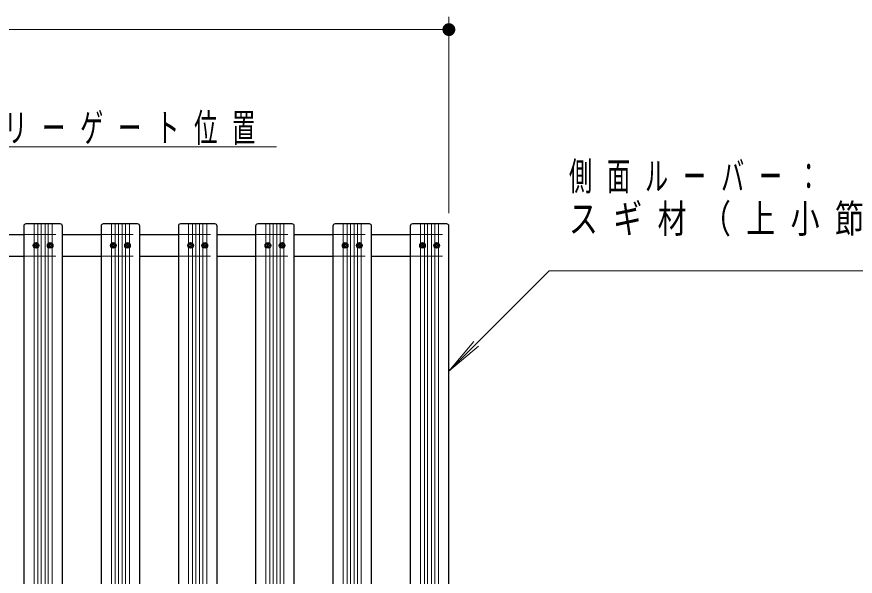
# Model space of a CAD drawing. Units: millimetres on the paper. Extents: x -385 to 0, y 0 to 267.
# Drawn here: x -255.6 to -190.5, y 132.5 to 176 of the extents above; entities that cross this region are included whole.
import ezdxf

# ---------------------------------------------------------------- set-up
doc = ezdxf.new("R2010")
doc.units = ezdxf.units.MM
doc.linetypes.add('USER1', pattern=[4.5, 2.5, -2])
doc.layers.add('LY_1', color=7, linetype='Continuous', lineweight=25)
doc.styles.add('ＭＳ ゴシック', font='')
doc.styles.get('ＭＳ ゴシック').set_extended_font_data('MS Gothic')

# ---------------------------------------------------------------- blocks, each defined once
blk = doc.blocks.new('filled_dot')
at = {"color": 0, "linetype": 'Continuous', "lineweight": -2, "const_width": 1.25}
blk.add_lwpolyline([(-0.625, 0, 1), (0.625, 0, 1)], format="xyb", close=True, dxfattribs=at)

msp = doc.modelspace()

# ---------------------------------------------------------------- linework, layer by layer
at = {"layer": 'LY_1', "lineweight": 13}
for p, q in [((-222.055, 160.698), (-222.055, 175.96)), ((-327.055, 174.96), (-222.055, 174.96)), ((-265.555, 165.847), (-235.441, 165.847)), ((-254.255, 107.828), (-254.255, 159.864)), ((-253.955, 107.721), (-253.955, 159.864)), ((-253.705, 107.621), (-253.705, 159.864)), ((-253.405, 107.487), (-253.405, 159.864)), ((-253.155, 107.362), (-253.155, 159.864)), ((-252.855, 107.196), (-252.855, 159.864)), ((-248.255, 79.864), (-248.255, 159.864)), ((-247.955, 79.864), (-247.955, 159.864)), ((-247.705, 79.864), (-247.705, 159.864)), ((-247.405, 79.864), (-247.405, 159.864)), ((-247.155, 79.864), (-247.155, 159.864)), ((-246.855, 79.864), (-246.855, 159.864)), ((-242.255, 79.864), (-242.255, 159.864)), ((-241.955, 79.864), (-241.955, 159.864)), ((-241.705, 79.864), (-241.705, 159.864)), ((-241.405, 79.864), (-241.405, 159.864)), ((-241.155, 79.864), (-241.155, 159.864)), ((-240.855, 79.864), (-240.855, 159.864)), ((-236.255, 79.864), (-236.255, 159.864)), ((-235.955, 79.864), (-235.955, 159.864)), ((-235.705, 79.864), (-235.705, 159.864)), ((-235.405, 79.864), (-235.405, 159.864)), ((-235.155, 79.864), (-235.155, 159.864)), ((-234.855, 79.864), (-234.855, 159.864)), ((-230.255, 79.864), (-230.255, 159.864)), ((-229.955, 79.864), (-229.955, 159.864)), ((-229.705, 79.864), (-229.705, 159.864)), ((-229.405, 79.864), (-229.405, 159.864)), ((-229.155, 79.864), (-229.155, 159.864)), ((-228.855, 79.864), (-228.855, 159.864)), ((-224.255, 79.864), (-224.255, 159.864)), ((-223.955, 79.864), (-223.955, 159.864)), ((-223.705, 79.864), (-223.705, 159.864)), ((-223.405, 79.864), (-223.405, 159.864)), ((-223.155, 79.864), (-223.155, 159.864)), ((-222.855, 79.864), (-222.855, 159.864)), ((-214.262, 156.222), (-222.055, 148.429)), ((-214.262, 156.222), (-173.737, 156.222)), ((-222.055, 148.429), (-220.127, 150.728)), ((-222.055, 148.429), (-219.757, 150.358))]:
    msp.add_line(p, q, dxfattribs=at)
at = {"layer": 'LY_1'}
for p, q in [((-255.055, 159.698), (-255.055, 108.309)), ((-252.222, 159.864), (-254.889, 159.864)), ((-252.055, 107.3), (-252.055, 159.698)), ((-249.055, 159.698), (-249.055, 80.031)), ((-246.222, 159.864), (-248.889, 159.864)), ((-246.055, 80.031), (-246.055, 159.698)), ((-243.055, 159.698), (-243.055, 80.031)), ((-240.222, 159.864), (-242.889, 159.864)), ((-240.055, 80.031), (-240.055, 159.698)), ((-237.055, 159.698), (-237.055, 80.031)), ((-234.222, 159.864), (-236.889, 159.864)), ((-234.055, 80.031), (-234.055, 159.698)), ((-231.055, 159.698), (-231.055, 80.031)), ((-228.222, 159.864), (-230.889, 159.864)), ((-228.055, 80.031), (-228.055, 159.698)), ((-225.055, 159.698), (-225.055, 80.031)), ((-222.222, 159.864), (-224.889, 159.864)), ((-222.055, 80.031), (-222.055, 159.698)), ((-258.055, 159.031), (-255.055, 159.031)), ((-252.055, 159.031), (-249.055, 159.031)), ((-246.055, 159.031), (-243.055, 159.031)), ((-240.055, 159.031), (-237.055, 159.031)), ((-234.055, 159.031), (-231.055, 159.031)), ((-228.055, 159.031), (-225.055, 159.031)), ((-254.172, 158.236), (-254.105, 158.275)), ((-254.172, 158.236), (-254.172, 158.159)), ((-254.039, 158.236), (-254.105, 158.275)), ((-254.039, 158.236), (-254.039, 158.159)), ((-253.072, 158.236), (-253.005, 158.275)), ((-253.072, 158.236), (-253.072, 158.159)), ((-252.939, 158.236), (-253.005, 158.275)), ((-252.939, 158.236), (-252.939, 158.159)), ((-248.172, 158.236), (-248.105, 158.275)), ((-248.172, 158.236), (-248.172, 158.159)), ((-248.039, 158.236), (-248.105, 158.275)), ((-248.039, 158.236), (-248.039, 158.159)), ((-247.072, 158.236), (-247.005, 158.275)), ((-247.072, 158.236), (-247.072, 158.159)), ((-246.939, 158.236), (-247.005, 158.275)), ((-246.939, 158.236), (-246.939, 158.159)), ((-242.172, 158.236), (-242.105, 158.275)), ((-242.172, 158.236), (-242.172, 158.159)), ((-242.039, 158.236), (-242.105, 158.275)), ((-242.039, 158.236), (-242.039, 158.159)), ((-241.072, 158.236), (-241.005, 158.275)), ((-241.072, 158.236), (-241.072, 158.159)), ((-240.939, 158.236), (-241.005, 158.275)), ((-240.939, 158.236), (-240.939, 158.159)), ((-236.172, 158.236), (-236.105, 158.275)), ((-236.172, 158.236), (-236.172, 158.159)), ((-236.039, 158.236), (-236.105, 158.275)), ((-236.039, 158.236), (-236.039, 158.159)), ((-235.072, 158.236), (-235.005, 158.275)), ((-235.072, 158.236), (-235.072, 158.159)), ((-234.939, 158.236), (-235.005, 158.275)), ((-234.939, 158.236), (-234.939, 158.159)), ((-230.172, 158.236), (-230.105, 158.275)), ((-230.172, 158.236), (-230.172, 158.159)), ((-230.039, 158.236), (-230.105, 158.275)), ((-230.039, 158.236), (-230.039, 158.159)), ((-229.072, 158.236), (-229.005, 158.275)), ((-229.072, 158.236), (-229.072, 158.159)), ((-228.939, 158.236), (-229.005, 158.275)), ((-228.939, 158.236), (-228.939, 158.159)), ((-224.172, 158.236), (-224.105, 158.275)), ((-224.172, 158.236), (-224.172, 158.159)), ((-224.039, 158.236), (-224.105, 158.275)), ((-224.039, 158.236), (-224.039, 158.159)), ((-223.072, 158.236), (-223.005, 158.275)), ((-223.072, 158.236), (-223.072, 158.159)), ((-222.939, 158.236), (-223.005, 158.275)), ((-222.939, 158.236), (-222.939, 158.159)), ((-254.105, 158.121), (-254.172, 158.159)), ((-254.105, 158.121), (-254.039, 158.159)), ((-253.005, 158.121), (-253.072, 158.159)), ((-253.005, 158.121), (-252.939, 158.159)), ((-248.105, 158.121), (-248.172, 158.159)), ((-248.105, 158.121), (-248.039, 158.159)), ((-247.005, 158.121), (-247.072, 158.159)), ((-247.005, 158.121), (-246.939, 158.159)), ((-242.105, 158.121), (-242.172, 158.159)), ((-242.105, 158.121), (-242.039, 158.159)), ((-241.005, 158.121), (-241.072, 158.159)), ((-241.005, 158.121), (-240.939, 158.159)), ((-236.105, 158.121), (-236.172, 158.159)), ((-236.105, 158.121), (-236.039, 158.159)), ((-235.005, 158.121), (-235.072, 158.159)), ((-235.005, 158.121), (-234.939, 158.159)), ((-230.105, 158.121), (-230.172, 158.159)), ((-230.105, 158.121), (-230.039, 158.159)), ((-229.005, 158.121), (-229.072, 158.159)), ((-229.005, 158.121), (-228.939, 158.159)), ((-224.105, 158.121), (-224.172, 158.159)), ((-224.105, 158.121), (-224.039, 158.159)), ((-223.005, 158.121), (-223.072, 158.159)), ((-223.005, 158.121), (-222.939, 158.159)), ((-258.055, 157.364), (-255.055, 157.364)), ((-252.055, 157.364), (-249.055, 157.364)), ((-246.055, 157.364), (-243.055, 157.364)), ((-240.055, 157.364), (-237.055, 157.364)), ((-234.055, 157.364), (-231.055, 157.364)), ((-228.055, 157.364), (-225.055, 157.364))]:
    msp.add_line(p, q, dxfattribs=at)
at = {"layer": 'LY_1', "linetype": 'USER1', "lineweight": 13}
for p, q in [((-255.055, 159.031), (-252.055, 159.031)), ((-249.055, 159.031), (-246.055, 159.031)), ((-243.055, 159.031), (-240.055, 159.031)), ((-237.055, 159.031), (-234.055, 159.031)), ((-231.055, 159.031), (-228.055, 159.031)), ((-225.055, 159.031), (-222.055, 159.031)), ((-255.055, 157.364), (-252.055, 157.364)), ((-249.055, 157.364), (-246.055, 157.364)), ((-243.055, 157.364), (-240.055, 157.364)), ((-237.055, 157.364), (-234.055, 157.364)), ((-231.055, 157.364), (-228.055, 157.364)), ((-225.055, 157.364), (-222.055, 157.364))]:
    msp.add_line(p, q, dxfattribs=at)
at = {"layer": 'LY_1'}
for centre, radius in [((-254.105, 158.198), 0.217), ((-254.105, 158.198), 0.167), ((-253.005, 158.198), 0.217), ((-253.005, 158.198), 0.167), ((-248.105, 158.198), 0.217), ((-248.105, 158.198), 0.167), ((-247.005, 158.198), 0.217), ((-247.005, 158.198), 0.167), ((-242.105, 158.198), 0.217), ((-242.105, 158.198), 0.167), ((-241.005, 158.198), 0.217), ((-241.005, 158.198), 0.167), ((-236.105, 158.198), 0.217), ((-236.105, 158.198), 0.167), ((-235.005, 158.198), 0.217), ((-235.005, 158.198), 0.167), ((-230.105, 158.198), 0.217), ((-230.105, 158.198), 0.167), ((-229.005, 158.198), 0.217), ((-229.005, 158.198), 0.167), ((-224.105, 158.198), 0.217), ((-224.105, 158.198), 0.167), ((-223.005, 158.198), 0.217), ((-223.005, 158.198), 0.167)]:
    msp.add_circle(centre, radius, dxfattribs=at)
for centre, start, end in [((-254.889, 159.698), 90, 180), ((-252.222, 159.698), 0, 90), ((-248.889, 159.698), 90, 180), ((-246.222, 159.698), 0, 90), ((-242.889, 159.698), 90, 180), ((-240.222, 159.698), 0, 90), ((-236.889, 159.698), 90, 180), ((-234.222, 159.698), 0, 90), ((-230.889, 159.698), 90, 180), ((-228.222, 159.698), 0, 90), ((-224.889, 159.698), 90, 180), ((-222.222, 159.698), 0, 90)]:
    msp.add_arc(centre, 0.167, start, end, dxfattribs=at)

# ---------------------------------------------------------------- block references
at = {"layer": 'LY_1', "lineweight": 13, "xscale": 0.4, "yscale": 0.4, "rotation": 180}
msp.add_blockref('filled_dot', (-222.055, 174.96), dxfattribs=at)

# ---------------------------------------------------------------- texts
at = {"layer": 'LY_1', "char_height": 2.199, "style": 'ＭＳ ゴシック'}
for s, insert, attachment_point in [('\\T1.64;\\W0.6;エントリーゲート位置', (-265.441, 165.997), 7), ('\\T1.64;\\W0.6;側面ルーバー：', (-212.737, 164.672), 1), ('\\T1.53;\\W0.75;スギ材（上小節）90×25', (-212.737, 161.372), 1)]:
    msp.add_mtext(s, dxfattribs=dict(at, insert=insert, attachment_point=attachment_point))

doc.saveas('drawing.dxf')
